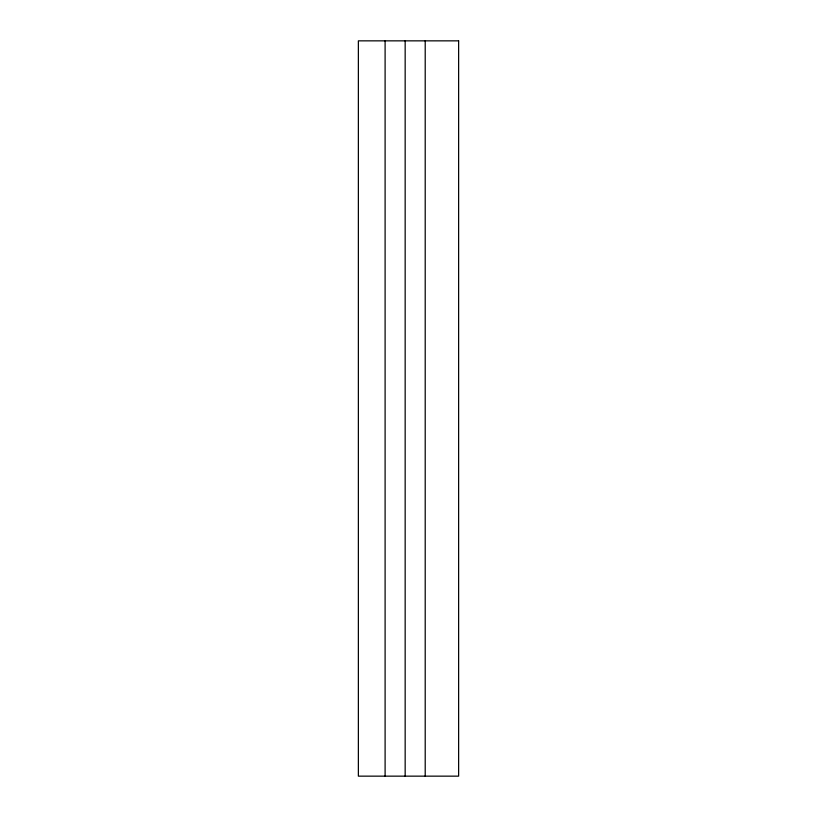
<?xml version="1.0" encoding="UTF-8"?>
<svg xmlns="http://www.w3.org/2000/svg" width="817" height="817" viewBox="0 0 817 817"><rect width="100%" height="100%" fill="white"/><g stroke="black" fill="none" stroke-linecap="round" stroke-linejoin="round"><path stroke-width="1.23" d="M425.208 40.85L425.208 776.15M405.161 40.85L405.161 776.15M385.103 40.85L385.103 776.15M458.633 40.85L358.367 40.85L358.367 776.15L458.633 776.15L458.633 40.85"/></g></svg>
